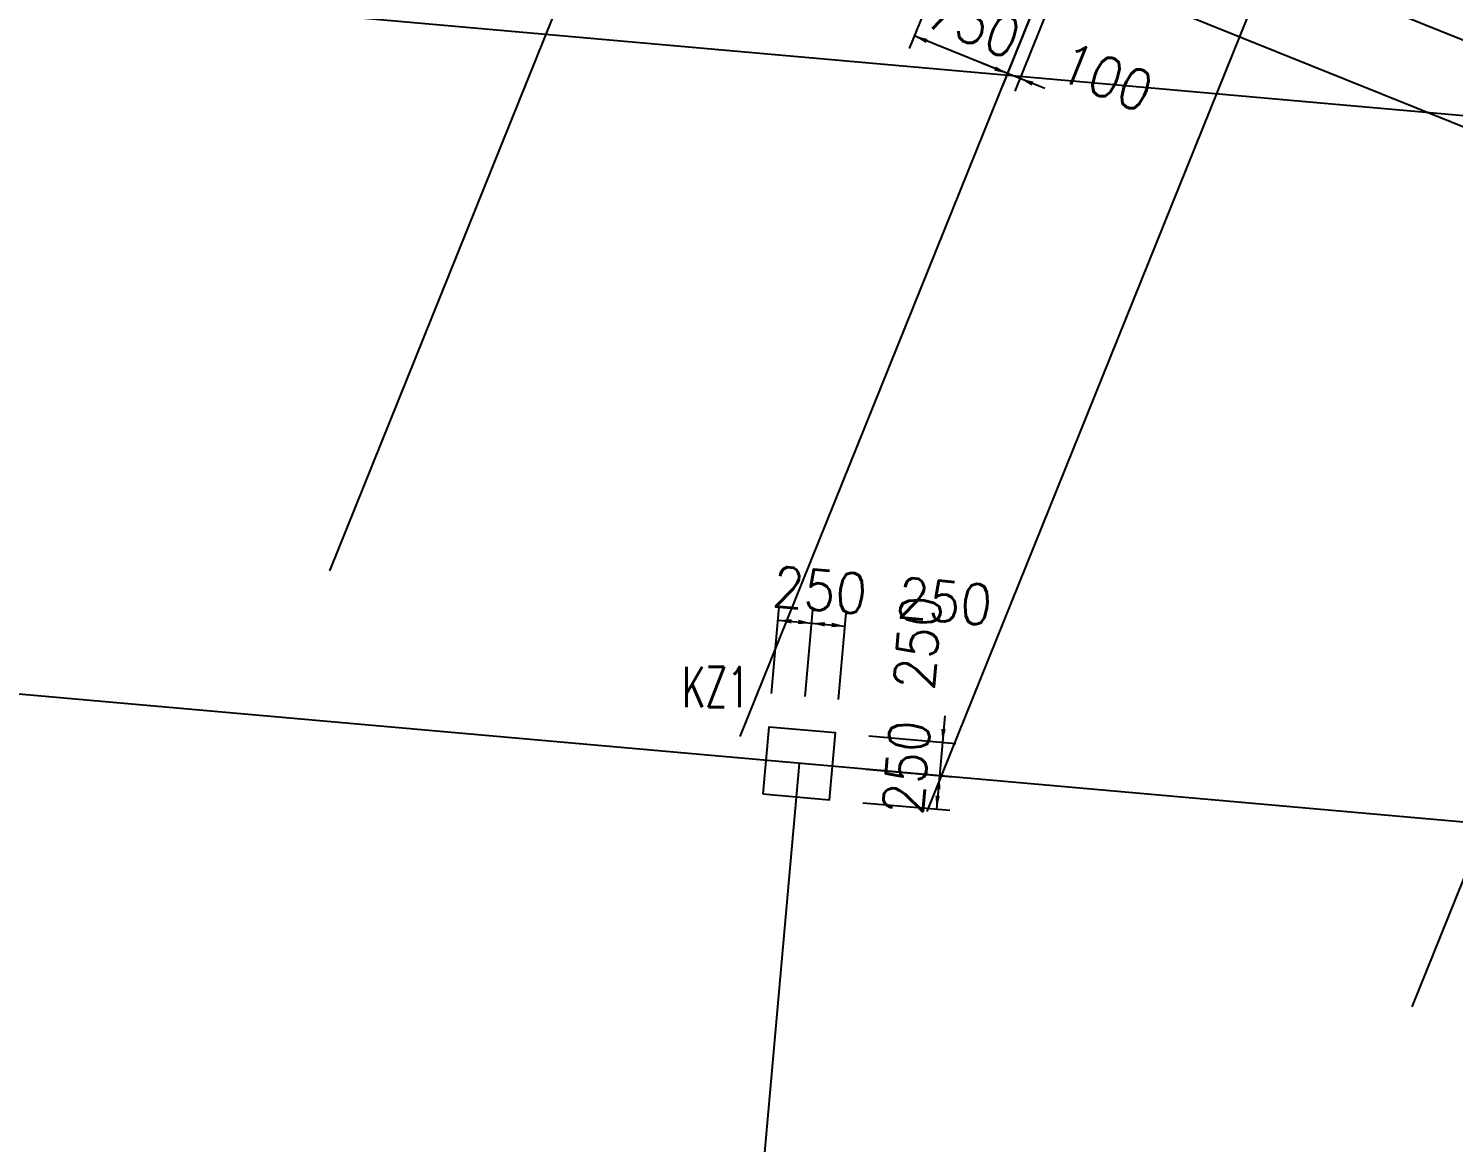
# Model space of a CAD drawing. Extents: x 387171 to 699106, y 11966 to 245688.
# Drawn here: x 543490 to 554113, y 61053 to 69364 of the extents above; entities that cross this region are included whole.
import ezdxf

# ---------------------------------------------------------------- set-up
doc = ezdxf.new("R2010")
doc.units = 0
doc.header["$LTSCALE"] = 100
doc.header["$MEASUREMENT"] = 0
for name, color, linetype in [('COLU', 7, 'Continuous'), ('DIM', 3, 'Continuous'), ('DOTE', 253, 'Continuous'), ('NUM', 7, 'Continuous'), ('小尺寸', 4, 'Continuous')]:
    doc.layers.add(name, color=color, linetype=linetype)
doc.styles.get("Standard").update_dxf_attribs({"font": 'standard'})
doc.dimstyles.get("Standard").update_dxf_attribs({"dimtxt": 300, "dimasz": 100, "dimexe": 100, "dimexo": 250, "dimgap": 100, "dimtad": 0, "dimtoh": 1, "dimdec": 0, "dimdsep": 46, "dimcen": 0.09, "dimclrt": 7, "dimadec": 0, "dimazin": 0, "dimtfac": 1, "dimtdec": 4, "dimtofl": 0, "dimtmove": 0, "dimatfit": 3, "dimfxl": 1, "dimtolj": 1, "dimtzin": 0, "dimarcsym": 0})

# ---------------------------------------------------------------- blocks, each defined once
blk = doc.blocks.new('*D3947')
at = {"layer": '小尺寸', "color": 0, "linetype": 'ByBlock', "lineweight": -2}
for p, q in [((550994, 69537), (550751, 68935)), ((551087, 69500), (550844, 68897)), ((551067, 68915), (550603, 69102))]:
    blk.add_line(p, q, dxfattribs=at)
for points in [[(550789, 69027), (550690, 69049), (550702, 69080)], [(550882, 68990), (550981, 68968), (550968, 68937)]]:
    blk.add_solid(points, dxfattribs=at)
at = {"layer": '小尺寸', "color": 7, "linetype": 'Continuous', "lineweight": -2, "insert": (551523, 69001), "char_height": 300, "width": 476.67, "attachment_point": 5, "rotation": 338.0454}
blk.add_mtext('100', dxfattribs=at)
blk = doc.blocks.new('*D3176')
at = {"layer": '小尺寸', "color": 0, "linetype": 'ByBlock', "lineweight": -2}
for p, q in [((550299, 69818), (550056, 69215)), ((550994, 69537), (550751, 68935)), ((550789, 69027), (550093, 69308))]:
    blk.add_line(p, q, dxfattribs=at)
for points in [[(550093, 69308), (550192, 69286), (550180, 69255)], [(550789, 69027), (550690, 69049), (550702, 69080)]]:
    blk.add_solid(points, dxfattribs=at)
at = {"layer": '小尺寸', "color": 7, "linetype": 'Continuous', "lineweight": -2, "insert": (550535, 69399), "char_height": 300, "width": 566.67, "attachment_point": 5, "rotation": 338.0454}
blk.add_mtext('750', dxfattribs=at)
blk = doc.blocks.new('*D3711')
at = {"layer": 'DIM', "color": 0, "linetype": 'ByBlock', "lineweight": -2}
for p, q in [((550321, 64237), (550263, 63589)), ((549755, 64086), (550402, 64029)), ((549733, 63837), (550380, 63780))]:
    blk.add_line(p, q, dxfattribs=at)
for points in [[(550303, 64038), (550295, 64139), (550328, 64136)], [(550281, 63789), (550289, 63688), (550255, 63691)]]:
    blk.add_solid(points, dxfattribs=at)
at = {"layer": 'DIM', "color": 7, "linetype": 'Continuous', "lineweight": -2, "insert": (550118, 64783), "char_height": 300, "width": 566.67, "attachment_point": 5, "rotation": 84.9316}
blk.add_mtext('250', dxfattribs=at)
blk = doc.blocks.new('*D4447')
at = {"layer": 'DIM', "color": 0, "linetype": 'ByBlock', "lineweight": -2}
for p, q in [((549733, 63837), (550380, 63780)), ((550281, 63789), (550259, 63540)), ((549711, 63588), (550358, 63531))]:
    blk.add_line(p, q, dxfattribs=at)
for points in [[(550281, 63789), (550289, 63688), (550255, 63691)], [(550259, 63540), (550251, 63641), (550284, 63638)]]:
    blk.add_solid(points, dxfattribs=at)
at = {"layer": 'DIM', "color": 7, "linetype": 'Continuous', "lineweight": -2, "insert": (550035, 63851), "char_height": 300, "width": 566.67, "attachment_point": 5, "rotation": 84.9316}
blk.add_mtext('250', dxfattribs=at)
blk = doc.blocks.new('*D4078')
at = {"layer": 'DIM', "color": 0, "linetype": 'ByBlock', "lineweight": -2}
for p, q in [((549030, 64402), (549087, 65049)), ((549279, 64379), (549337, 65027)), ((549079, 64949), (549328, 64927))]:
    blk.add_line(p, q, dxfattribs=at)
for points in [[(549079, 64949), (549180, 64957), (549177, 64924)], [(549328, 64927), (549227, 64920), (549230, 64953)]]:
    blk.add_solid(points, dxfattribs=at)
at = {"layer": 'DIM', "color": 7, "linetype": 'Continuous', "lineweight": -2, "insert": (549390, 65173), "char_height": 300, "width": 566.67, "attachment_point": 5, "rotation": 354.9316}
blk.add_mtext('250', dxfattribs=at)
blk = doc.blocks.new('*D402')
at = {"layer": 'DIM', "color": 0, "linetype": 'ByBlock', "lineweight": -2}
for p, q in [((549279, 64379), (549337, 65027)), ((549328, 64927), (549577, 64905)), ((549528, 64357), (549586, 65005))]:
    blk.add_line(p, q, dxfattribs=at)
for points in [[(549328, 64927), (549429, 64935), (549426, 64902)], [(549577, 64905), (549476, 64897), (549479, 64931)]]:
    blk.add_solid(points, dxfattribs=at)
at = {"layer": 'DIM', "color": 7, "linetype": 'Continuous', "lineweight": -2, "insert": (550322, 65090), "char_height": 300, "width": 566.67, "attachment_point": 5, "rotation": 354.9316}
blk.add_mtext('250', dxfattribs=at)

msp = doc.modelspace()

# ---------------------------------------------------------------- linework, layer by layer
at = {"layer": 'COLU'}
msp.add_lwpolyline([(548963.8, 63654.5), (549461.8, 63610.3), (549506, 64108.3), (549008, 64152.5)], close=True, dxfattribs=at)
at = {"layer": 'DOTE'}
for p, q in [((560169.8, 88286.9), (550186.9, 63522.1)), ((553804.1, 62063.9), (560059.4, 77581.7)), ((548795.7, 64082.9), (553406, 75519.7)), ((565813.6, 64588.1), (539385.2, 75241.5)), ((598855.8, 64751.1), (495312.2, 73934.5)), ((545735, 65316.6), (548625.5, 72487.1)), ((565589.2, 64031.6), (548064.7, 71095.9)), ((662839, 53805.8), (502916.7, 67989.4)), ((549234.9, 63881.4), (547915.8, 49008.3))]:
    msp.add_line(p, q, dxfattribs=at)

# ---------------------------------------------------------------- texts
at = {"layer": 'NUM', "color": 200, "width": 0.7}
msp.add_text('KZ1', height=300, dxfattribs=at).set_placement((548363.2, 64301.2))

# ---------------------------------------------------------------- dimensions: what is measured, and where the dimension line sits
at = {"layer": 'DIM', "color": 200}
for p1, p2, picture, middle in [((549008, 64152.5), (549257, 64130.4), '*D4078', (548883.5, 65217.7)), ((549257, 64130.4), (549506, 64108.3), '*D402', (549816, 65135)), ((549506, 64108.3), (549483.9, 63859.3), '*D3711', (550073.1, 64277)), ((549483.9, 63859.3), (549461.8, 63610.3), '*D4447', (549990.4, 63344.5))]:
    dim = msp.add_aligned_dim(p1=p1, p2=p2, distance=800, dimstyle='Standard', dxfattribs=at)
    dim.commit()
    dim.dimension.update_dxf_attribs({"geometry": picture, "text_midpoint": middle})
at = {"layer": '小尺寸'}
dim = msp.add_linear_dim(base=(550093.2, 69307.7), p1=(551088, 69769.3), p2=(550392.3, 70049.7), angle=158.04538, dimstyle='Standard', dxfattribs=at)
dim.commit()
dim.dimension.update_dxf_attribs({"geometry": '*D3176', "text_midpoint": (550534.5, 69399.4)})
dim = msp.add_aligned_dim(p1=(551180.7, 69731.9), p2=(551088, 69769.3), distance=800, dimstyle='Standard', dxfattribs=at)
dim.commit()
dim.dimension.update_dxf_attribs({"geometry": '*D3947', "text_midpoint": (551162.4, 69146.3)})

doc.saveas('drawing.dxf')
